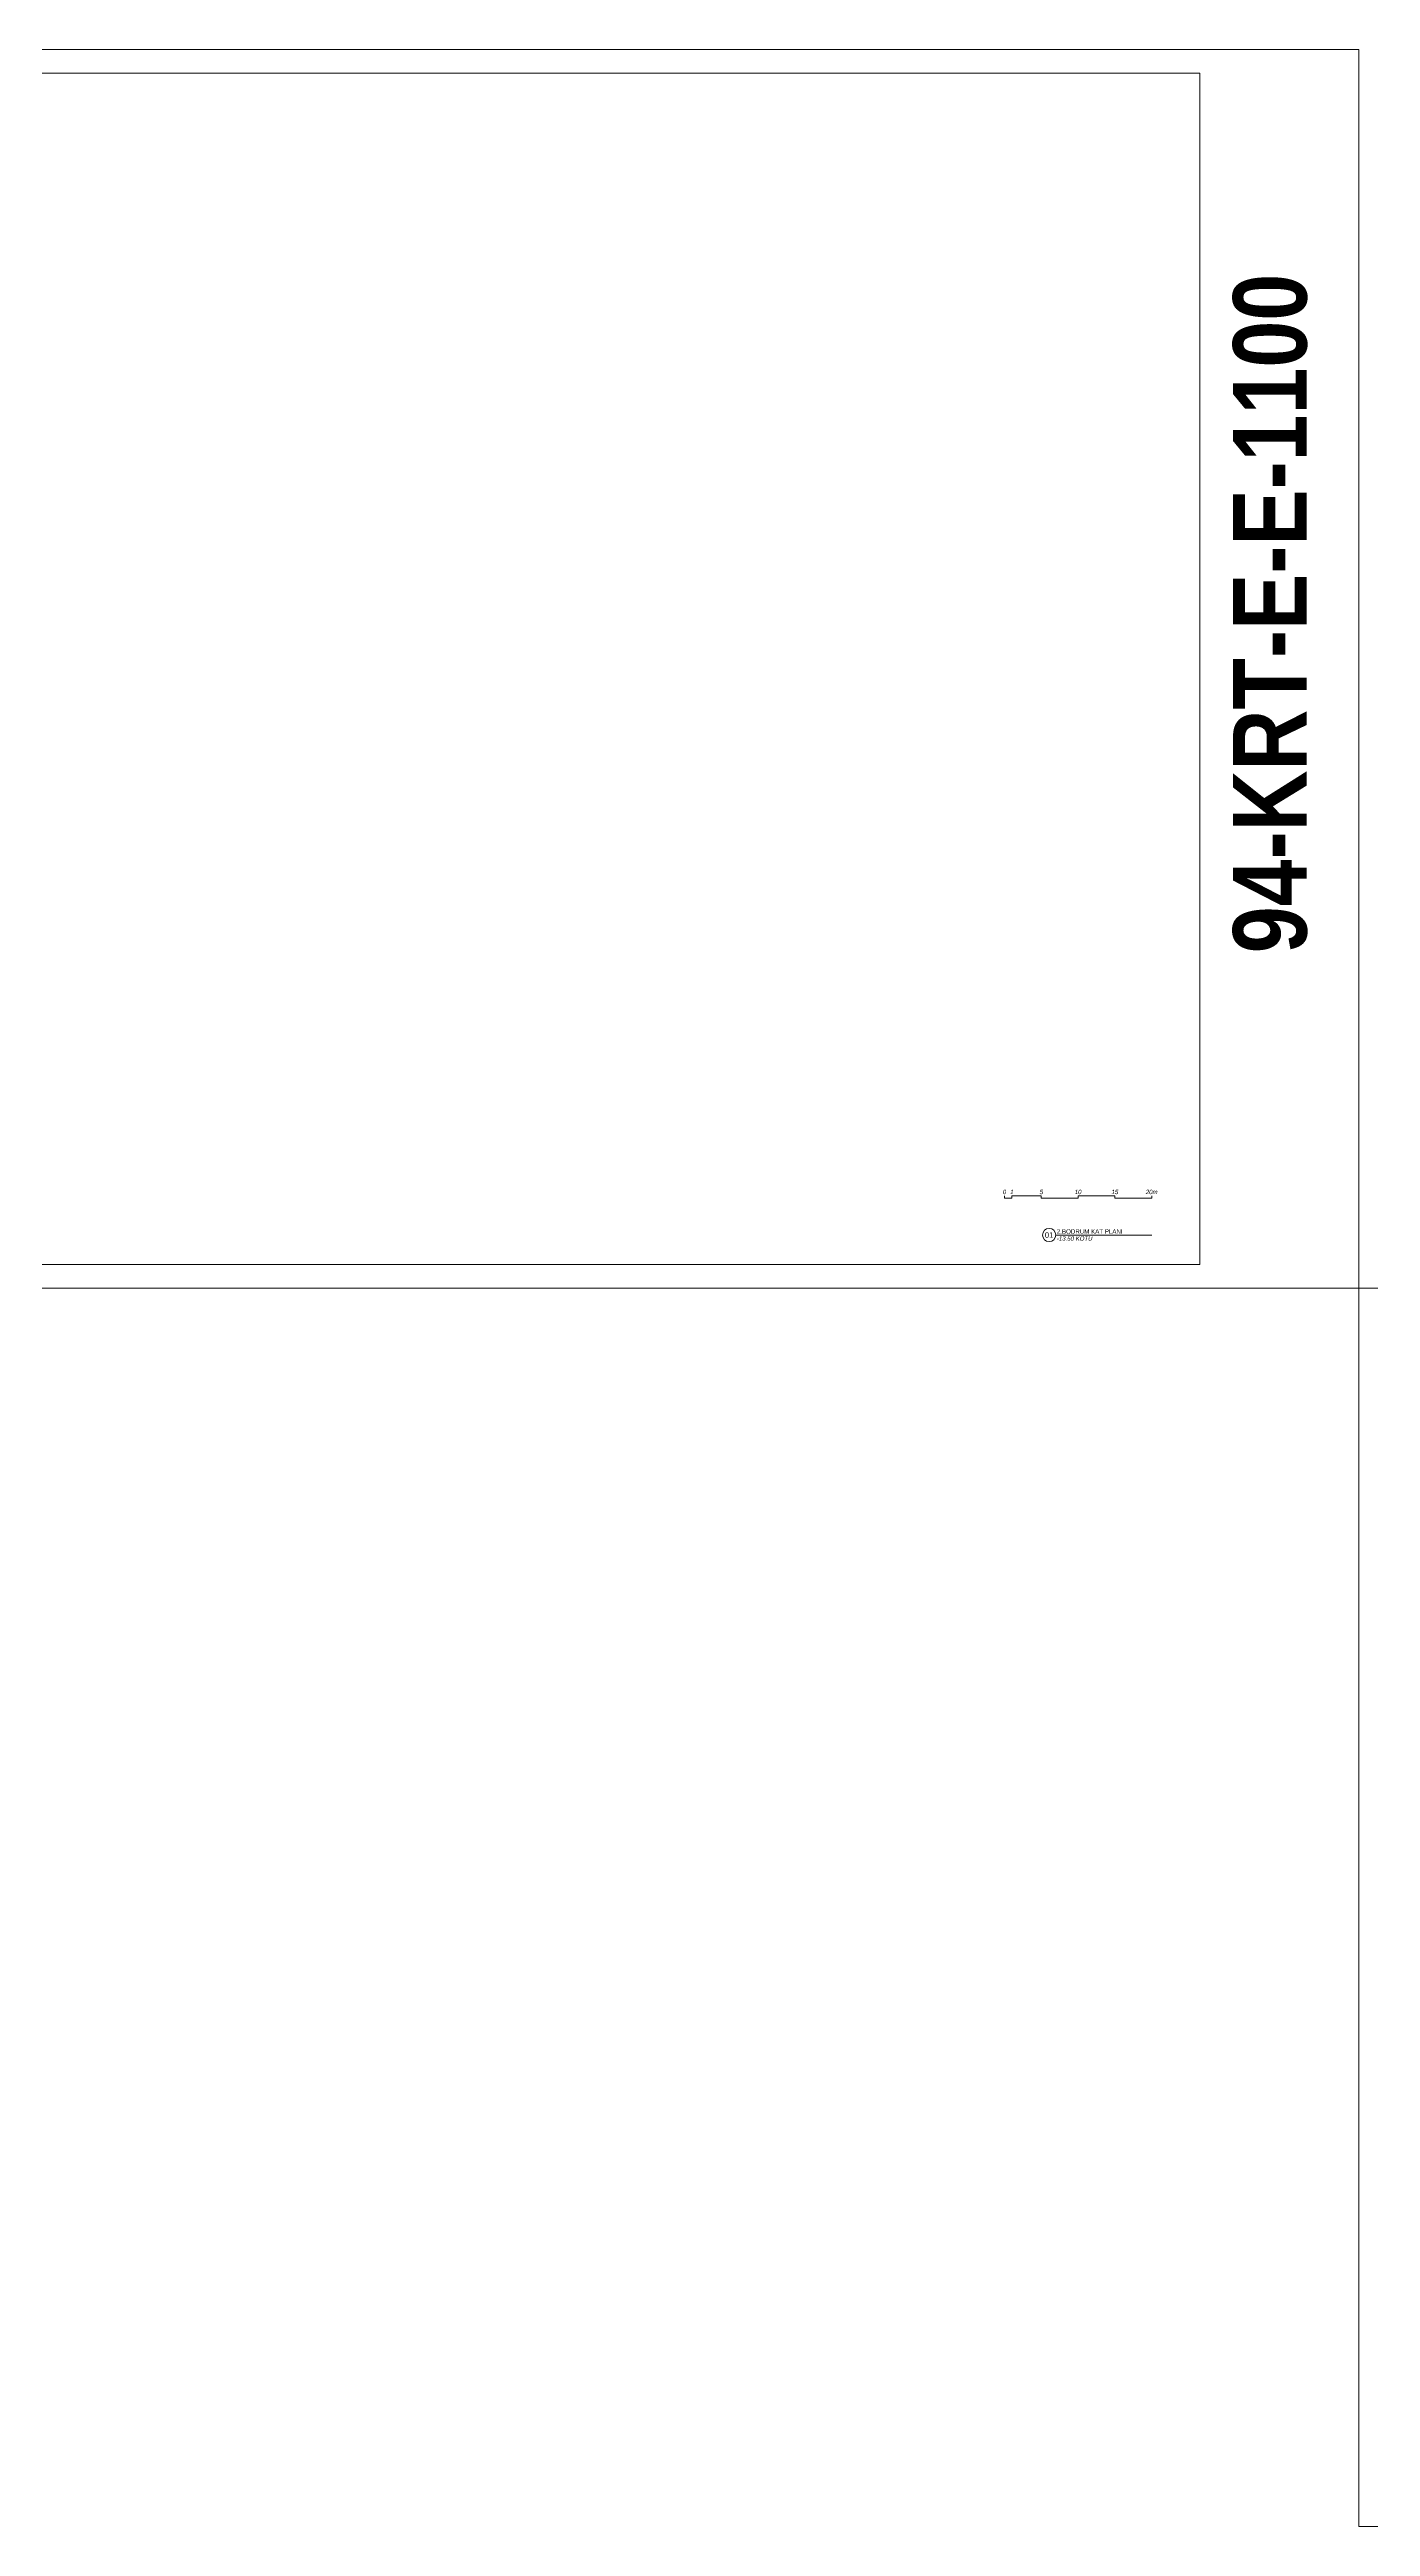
# Model space of a CAD drawing. Header units: metres. Extents: x -17582 to 152404, y -4219 to 29421.
# Drawn here: x 369 to 18319, y -4219 to 29421 of the extents above; entities that cross this region are included whole.
import ezdxf
from ezdxf.enums import TextEntityAlignment as Align

# ---------------------------------------------------------------- set-up
doc = ezdxf.new("R2010")
doc.units = ezdxf.units.M
doc.header["$LTSCALE"] = 100
doc.header["$MEASUREMENT"] = 0
doc.layers.get('0').update_dxf_attribs({"color": 9, "lineweight": 9})
for name, color, linetype, lineweight in [('03', 18, 'Continuous', 9), ('21', 9, 'Continuous', 9), ('40A', 9, 'Continuous', 9)]:
    doc.layers.add(name, color=color, linetype=linetype, lineweight=lineweight)
doc.styles.add('Arial', font='arial.ttf', dxfattribs={"height": 2.5})
doc.styles.add('MuuM_TEXT-BOLD', font='ARIALNB.TTF')
doc.styles.add('MuuM_TEXT-ITALIC', font='ARIALNI.TTF')

# ---------------------------------------------------------------- blocks, each defined once
blk = doc.blocks.new('0_drawinglabel')
blk.add_lwpolyline([(3, 0), (46.5, 0)])
blk.add_circle((0, 0), 3)
at = {"style": 'Arial'}
blk.add_attdef('CIZIMNO', text='', height=2.5, dxfattribs=at).set_placement((0, 0), align=Align.MIDDLE)
blk.add_attdef('CIZIMADI', text='', height=2, dxfattribs=at).set_placement((3.5, 0), align=Align.BOTTOM_LEFT)
blk.add_attdef('OLCEK', text='', height=2, dxfattribs=at).set_placement((46.5, 0), align=Align.BOTTOM_RIGHT)
at = {"style": 'MuuM_TEXT-ITALIC'}
blk.add_attdef('DRAWINGNAME', text='', height=2, dxfattribs=at).set_placement((3.5, -0.6), align=Align.TOP_LEFT)
blk.add_attdef('SCALE', text='', height=2, dxfattribs=at).set_placement((46.5, -0.6), align=Align.TOP_RIGHT)
blk = doc.blocks.new('0_graphicscale')
blk.add_lwpolyline([(0, 3), (0, 0), (10, 0), (10, 3), (50, 3), (50, 0), (100, 0), (100, 3), (150, 3), (150, 0), (200, 0), (200, 3)])
at = {"style": 'MuuM_TEXT-ITALIC'}
for s, p in [('0', (0, 8.5)), ('1', (10, 8.5)), ('5', (50, 8.5)), ('10', (100, 8.5)), ('15', (150, 8.5)), ('20m', (200, 8.5))]:
    blk.add_text(s, height=6, dxfattribs=at).set_placement(p, align=Align.MIDDLE_CENTER)

msp = doc.modelspace()

# ---------------------------------------------------------------- linework, layer by layer
at = {"layer": '40A'}
for points in [[(18159, 12601), (-9841, 12601), (-9841, 29421), (18159, 29421)], [(-9521, 29101), (16000, 29101), (16000, 12921), (-9521, 12921)], [(46159, -4219), (18159, -4219), (18159, 12601), (46159, 12601)]]:
    msp.add_lwpolyline(points, close=True, dxfattribs=at)

# ---------------------------------------------------------------- block references
at = {"layer": '03', "xscale": 10, "yscale": 10, "zscale": 10}
msp.add_blockref('0_graphicscale', (13346, 13821), dxfattribs=at)
at = {"layer": '21'}
ref = msp.add_blockref('0_drawinglabel', (13952, 13321), dxfattribs=dict(at, xscale=30, yscale=30, zscale=30))
ref.add_attrib('CIZIMNO', '01', dxfattribs={"layer": '0', "height": 75, "style": 'Arial'}).set_placement((13952, 13321), align=Align.MIDDLE)
ref.add_attrib('CIZIMADI', '2.BODRUM KAT PLANI', dxfattribs={"layer": '0', "height": 60, "style": 'Arial'}).set_placement((14057, 13321), align=Align.BOTTOM_LEFT)
ref.add_attrib('DRAWINGNAME', '-13.50 KOTU', dxfattribs={"layer": '0', "height": 60, "style": 'MuuM_TEXT-ITALIC'}).set_placement((14057, 13304), align=Align.TOP_LEFT)

# ---------------------------------------------------------------- texts
at = {"layer": '40A', "style": 'MuuM_TEXT-BOLD'}
msp.add_text('94-KRT-E-E-1100', height=1000, rotation=90, dxfattribs=at).set_placement((17452, 17148))

doc.saveas('drawing.dxf')
